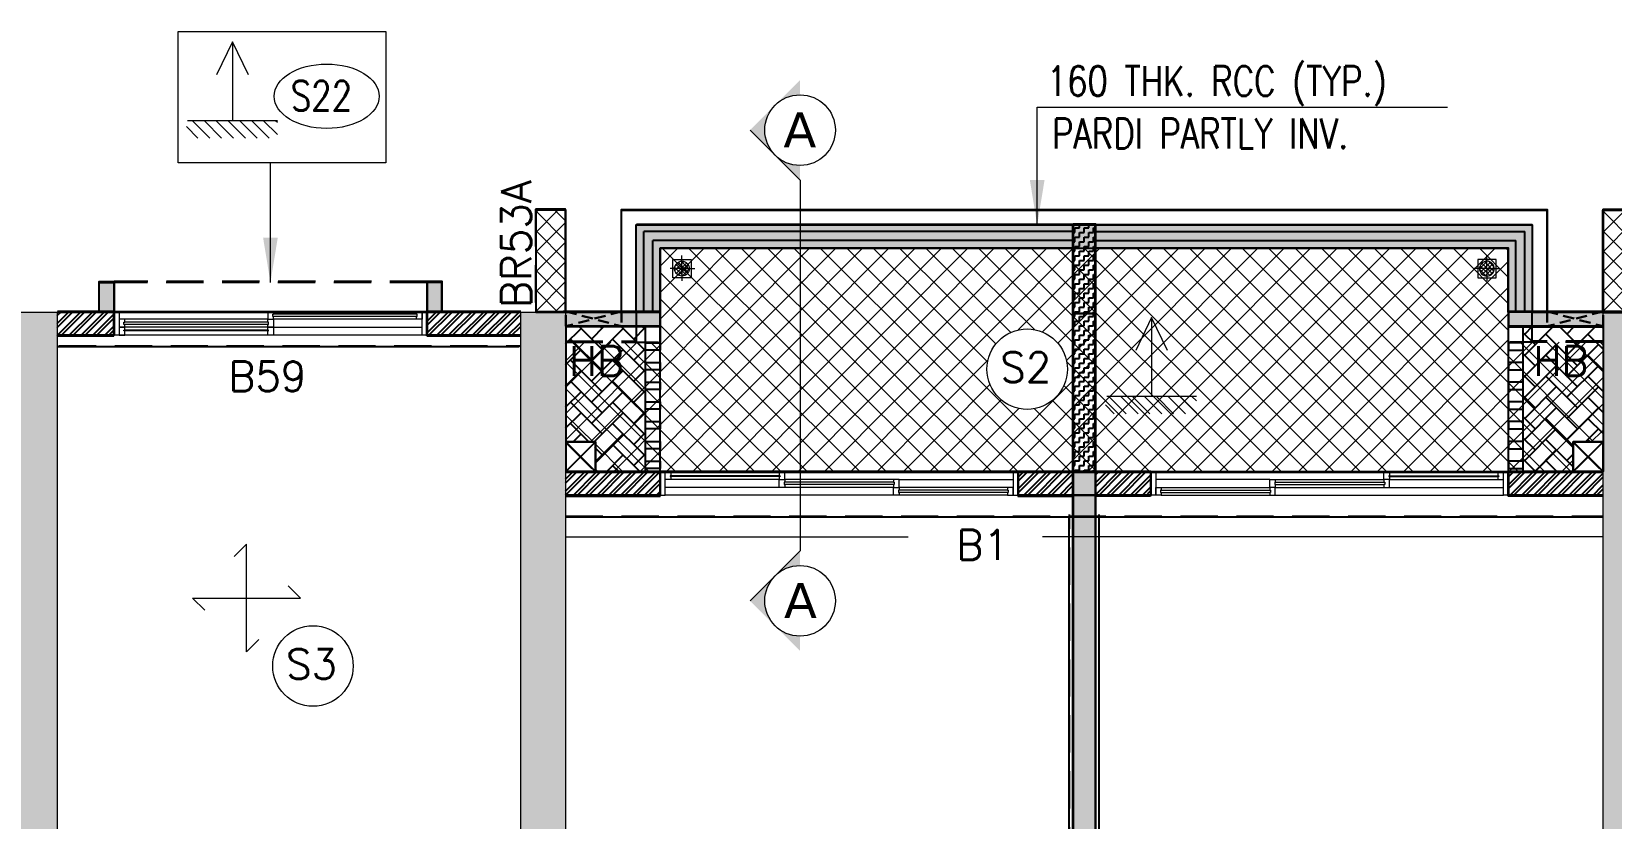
# Model space of a CAD drawing. Header units: millimetres. Extents: x 1181448 to 1317632, y -5734806 to -5633961.
# Drawn here: x 1287948 to 1298547, y -5694894 to -5689614 of the extents above; entities that cross this region are included whole.
import ezdxf

# ---------------------------------------------------------------- set-up
doc = ezdxf.new("R2010")
doc.units = ezdxf.units.MM
doc.header["$LTSCALE"] = 1000
doc.header["$MEASUREMENT"] = 0
for name, pattern in [('1', [0]), ('2BHK-A - BACK$0$HIDDEN', [0.375, 0.25, -0.125]), ('AUDIT_D_120904163729-0', [0]), ('HIDDEN', [0.375, 0.25, -0.125]), ('T 10_TYPICAL ELEVATION$0$AUDIT_D_120904163729-0', [0]), ('T8(T9 IS SIMILAR) - TYPICAL FLOOR ELEVATION$0$AUDIT_D_120904163729-0', [0]), ('T8(T9 IS SIMILAR) - TYPICAL FLOOR ELEVATION$0$HIDDEN', [0.375, 0.25, -0.125]), ('T8(T9 IS SIMILAR)$0$$0$HIDDEN', [0.375, 0.25, -0.125]), ('T8(T9 IS SIMILAR)$0$HIDDEN', [0.375, 0.25, -0.125])]:
    doc.linetypes.add(name, pattern=pattern)
doc.layers.get('0').update_dxf_attribs({"linetype": 'AUDIT_D_120904163729-0'})
for name, color, linetype in [('100 MM THK. NON-STRUCTURAL WALL', 134, 'Continuous'), ('150 MM THK. BLOCK WORK.', 223, 'Continuous'), ('2BHK-A - BACK$0$A-DECK SUNK 125', 8, 'Continuous'), ('2BHK-A - BACK$0$A-Elev Feature-Chajja', 13, 'Continuous'), ('2BHK-A - BACK$0$CUT-OUT', 49, 'Continuous'), ('2BHK-A - BACK$0$ELE 1', 1, 'Continuous'), ('A_dim', 1, 'Continuous'), ('S-BEAM', 20, 'Continuous'), ('SCPL-BEAMS NO.', 7, 'Continuous'), ('secLINE', 7, 'Continuous'), ('T 10_TYPICAL ELEVATION$0$A-WALL-FEATURES', 6, 'T 10_TYPICAL ELEVATION$0$AUDIT_D_120904163729-0'), ('T8(T9 IS SIMILAR) - TYPICAL FLOOR ELEVATION$0$A-WALL-FEATURES', 6, 'T8(T9 IS SIMILAR) - TYPICAL FLOOR ELEVATION$0$AUDIT_D_120904163729-0'), ('T8(T9 IS SIMILAR)$0$A-RERA CARPET AREA', 30, 'Continuous'), ('T8(T9 IS SIMILAR)$0$S-BEAM', 20, 'T8(T9 IS SIMILAR)$0$$0$HIDDEN'), ('TYPICAL FLOOR ARCH', 251, 'AUDIT_D_120904163729-0')]:
    doc.layers.add(name, color=color, linetype=linetype)
for name, color, linetype, lineweight in [('160 THK. STRUCT WALL', 7, 'Continuous', 15), ('200 THK. NON-STRUCT WALL -1', 6, 'Continuous', 15), ('2BHK-A - BACK$0$$0$a-TOI-fixtures', 251, 'Continuous', 0), ('2BHK-A - BACK$0$A-WALL- 160', 6, 'Continuous', 30), ('2BHK-A - BACK$0$Ele', 8, 'Continuous', 15), ('2BHK-A - BACK$0$Window', 4, 'Continuous', 20), ('S-C-SHADE', 40, 'Continuous', 9), ('S-CUTOUT', 8, 'Continuous', 15), ('S-DRAWING SHEET', 17, 'Continuous', 5), ('S-HATCH', 8, 'Continuous', 9), ('SCPL_SLAB MARK', 72, 'Continuous', 20)]:
    doc.layers.add(name, color=color, linetype=linetype, lineweight=lineweight)
doc.layers.add('160MM THK.NON-STRUCTURAL WALLS', color=7, linetype='Continuous', true_color=0xea7b62)
doc.layers.add('WALL - 0.16 thk STRUCTURAL', color=7, linetype='1', true_color=0x24ffc8)
doc.styles.add('SCPL', font='romans.shx')
doc.styles.add('VIN1', font='verdana.ttf', dxfattribs={"height": 0.3})
doc.dimstyles.new('SCPL', dxfattribs={"dimscale": 0, "dimtxt": 300, "dimasz": 300, "dimexe": 100, "dimexo": 200, "dimgap": 150, "dimtad": 0, "dimdec": 0, "dimzin": 1, "dimdsep": 46, "dimtxsty": 'SCPL', "dimcen": 150, "dimclrd": 1, "dimclre": 2, "dimclrt": 5, "dimadec": 3, "dimazin": 0, "dimtfac": 1, "dimtdec": 0, "dimtofl": 0, "dimtmove": 2, "dimatfit": 3, "dimfxl": 0, "dimtolj": 1, "dimtzin": 0, "dimlwd": 15, "dimlwe": 13, "dimarcsym": 0})
pattern_1 = [(45, (-1203933.584, 5720355.63), (-39.77475644, 39.77475644), []), (45, (-1203907.07, 5720355.63), (-39.77475644, 39.77475644), [])]
pattern_2 = [(9e-15, (-1203933.804, 5720356.083), (31.25, 31.25), [31.25, -31.25]), (90, (-1203902.554, 5720356.083), (-31.25, 31.25), [31.25, -31.25])]
pattern_3 = [(9e-15, (-1203933.804, 5720356.083), (0, 32.47595264), [18.75, -37.5]), (120, (-1203933.804, 5720356.083), (-28.125, -16.23797632), [18.75, -37.5]), (60, (-1203915.054, 5720356.083), (-28.125, 16.23797632), [18.75, -37.5])]

# ---------------------------------------------------------------- blocks, each defined once
blk = doc.blocks.new('2BHK-A - BACK$0$2400')
at = {"layer": '2BHK-A - BACK$0$Window', "color": 1, "lineweight": 13}
for p, q in [((1151176, -5692112), (1148842, -5692112)), ((1149607, -5692112), (1148880, -5692112)), ((1149607, -5692219), (1148842, -5692219)), ((1149607, -5692165), (1148880, -5692165)), ((1150374, -5692165), (1149645, -5692165)), ((1150374, -5692219), (1149645, -5692219)), ((1150411, -5692165), (1151176, -5692165)), ((1151139, -5692219), (1150411, -5692219)), ((1150374, -5692272), (1148842, -5692272)), ((1151139, -5692272), (1150411, -5692272))]:
    blk.add_line(p, q, dxfattribs=at)
at = {"layer": '2BHK-A - BACK$0$Window', "color": 5, "lineweight": 13}
for p, q in [((1149607, -5692142), (1148880, -5692142)), ((1149607, -5692147), (1148880, -5692147)), ((1150374, -5692184), (1149645, -5692184)), ((1150374, -5692200), (1149645, -5692200)), ((1151139, -5692237), (1150411, -5692237)), ((1151139, -5692253), (1150411, -5692253))]:
    blk.add_line(p, q, dxfattribs=at)
at = {"layer": '2BHK-A - BACK$0$Window', "color": 4, "lineweight": 13}
for points in [[(1148842, -5692112), (1148809, -5692112), (1148809, -5692272), (1148842, -5692272)], [(1148880, -5692147), (1148880, -5692165), (1148842, -5692165), (1148842, -5692112), (1148880, -5692112), (1148880, -5692142), (1148875, -5692142), (1148875, -5692147)], [(1149607, -5692147), (1149607, -5692165), (1149645, -5692165), (1149645, -5692112), (1149607, -5692112), (1149607, -5692142), (1149612, -5692142), (1149612, -5692147)], [(1151209, -5692112), (1151176, -5692112), (1151176, -5692272), (1151209, -5692272)], [(1149645, -5692200), (1149645, -5692219), (1149607, -5692219), (1149607, -5692165), (1149645, -5692165), (1149645, -5692184), (1149640, -5692184), (1149640, -5692200)], [(1150374, -5692200), (1150374, -5692219), (1150411, -5692219), (1150411, -5692165), (1150374, -5692165), (1150374, -5692184), (1150378, -5692184), (1150378, -5692200)], [(1150411, -5692253), (1150411, -5692272), (1150374, -5692272), (1150374, -5692219), (1150411, -5692219), (1150411, -5692237), (1150407, -5692237), (1150407, -5692253)], [(1151139, -5692253), (1151139, -5692272), (1151176, -5692272), (1151176, -5692219), (1151139, -5692219), (1151139, -5692237), (1151143, -5692237), (1151143, -5692253)]]:
    blk.add_lwpolyline(points, close=True, dxfattribs=at)
blk = doc.blocks.new('2BHK-A - BACK$0$2100')
at = {"layer": '2BHK-A - BACK$0$Window', "color": 1, "lineweight": 13}
for p, q in [((1150876, -5693344), (1148842, -5693344)), ((1149841, -5693344), (1148880, -5693344)), ((1149841, -5693397), (1148880, -5693397)), ((1149841, -5693397), (1149878, -5693397)), ((1149878, -5693397), (1150876, -5693397)), ((1148842, -5693451), (1148842, -5693451)), ((1149841, -5693504), (1148842, -5693504)), ((1149841, -5693451), (1148880, -5693451)), ((1150839, -5693451), (1149878, -5693451)), ((1150839, -5693504), (1149878, -5693504))]:
    blk.add_line(p, q, dxfattribs=at)
at = {"layer": '2BHK-A - BACK$0$Window', "color": 5, "lineweight": 13}
for p, q in [((1149841, -5693374), (1148880, -5693374)), ((1149841, -5693379), (1148880, -5693379)), ((1149841, -5693416), (1148880, -5693416)), ((1149841, -5693432), (1148880, -5693432)), ((1150839, -5693469), (1149878, -5693469)), ((1150839, -5693486), (1149878, -5693486))]:
    blk.add_line(p, q, dxfattribs=at)
at = {"layer": '2BHK-A - BACK$0$Window', "color": 4, "lineweight": 13}
for points in [[(1148842, -5693344), (1148809, -5693344), (1148809, -5693504), (1148842, -5693504)], [(1148880, -5693379), (1148880, -5693397), (1148842, -5693397), (1148842, -5693344), (1148880, -5693344), (1148880, -5693374), (1148875, -5693374), (1148875, -5693379)], [(1148880, -5693432), (1148880, -5693451), (1148842, -5693451), (1148842, -5693397), (1148880, -5693397), (1148880, -5693416), (1148875, -5693416), (1148875, -5693432)], [(1149841, -5693379), (1149841, -5693397), (1149878, -5693397), (1149878, -5693344), (1149841, -5693344), (1149841, -5693374), (1149845, -5693374), (1149845, -5693379)], [(1149841, -5693432), (1149841, -5693451), (1149878, -5693451), (1149878, -5693397), (1149841, -5693397), (1149841, -5693416), (1149845, -5693416), (1149845, -5693432)], [(1150909, -5693344), (1150876, -5693344), (1150876, -5693504), (1150909, -5693504)], [(1149878, -5693486), (1149878, -5693504), (1149841, -5693504), (1149841, -5693451), (1149878, -5693451), (1149878, -5693469), (1149874, -5693469), (1149874, -5693486)], [(1150839, -5693486), (1150839, -5693504), (1150876, -5693504), (1150876, -5693451), (1150839, -5693451), (1150839, -5693469), (1150843, -5693469), (1150843, -5693486)]]:
    blk.add_lwpolyline(points, close=True, dxfattribs=at)
blk = doc.blocks.new('2BHK-A - BACK$0$$0$Type-A-First Floor Plan-bottom-up$0$FLOOR TRAP-flat-6')
h = blk.add_hatch()
h.set_pattern_fill('ACET-2D-_USER', color=0, scale=20, angle=45, style=0, double=1, pattern_type=0)
h.set_pattern_definition([(45, (-789896.981, 5385770.066), (-14.142135624, 14.142135624), []), (135, (-789896.981, 5385770.066), (-14.142135624, -14.142135624), [])])
edge = h.paths.add_edge_path()
edge.add_arc((150, 150), 50, 0, 360)
at = {"color": 0}
for q in [(150, 229), (68, 150), (237, 150), (150, 64)]:
    blk.add_line((150, 150), q, dxfattribs=at)
blk.add_lwpolyline([(88, 212), (212, 212), (212, 88), (88, 88)], close=True, dxfattribs=at)
blk.add_circle((150, 150), 50, dxfattribs=at)
blk = doc.blocks.new('GGS')
at = {"layer": '2BHK-A - BACK$0$A-DECK SUNK 125'}
h = blk.add_hatch(dxfattribs=at)
h.set_pattern_fill('AR-HBONE', color=8, scale=25)
h.set_pattern_definition([(45, (-207774032.04, -153589283.07), (1e-14, 141.4213562), [300, -100]), (135, (-207773961.33, -153589212.36), (1e-14, 141.4213562), [300, -100])])
h.paths.add_polyline_path([(-206571240, -159291248), (-206571040, -159291248), (-206571040, -159291447), (-206570705, -159291447), (-206570705, -159290473), (-206571240, -159290473)])
h = blk.add_hatch(dxfattribs=at)
h.set_pattern_fill('AR-HBONE', color=8, scale=25)
h.paths.add_polyline_path([(-206564280, -159291248), (-206564480, -159291248), (-206564480, -159291447), (-206564815, -159291447), (-206564815, -159290473), (-206564280, -159290473)])
at = {"layer": '2BHK-A - BACK$0$A-Elev Feature-Chajja', "color": 8}
for points in [[(-206570705, -159290633), (-206570705, -159290583), (-206570605, -159290583), (-206570605, -159290633)], [(-206564815, -159290633), (-206564815, -159290583), (-206564915, -159290583), (-206564915, -159290633)], [(-206570705, -159290765), (-206570705, -159290715), (-206570605, -159290715), (-206570605, -159290765)], [(-206564815, -159290765), (-206564815, -159290715), (-206564915, -159290715), (-206564915, -159290765)], [(-206570705, -159290898), (-206570705, -159290848), (-206570605, -159290848), (-206570605, -159290898)], [(-206564815, -159290898), (-206564815, -159290848), (-206564915, -159290848), (-206564915, -159290898)], [(-206570705, -159291030), (-206570705, -159290980), (-206570605, -159290980), (-206570605, -159291030)], [(-206564815, -159291030), (-206564815, -159290980), (-206564915, -159290980), (-206564915, -159291030)], [(-206570705, -159291162), (-206570705, -159291112), (-206570605, -159291112), (-206570605, -159291162)], [(-206564815, -159291162), (-206564815, -159291112), (-206564915, -159291112), (-206564915, -159291162)], [(-206570705, -159291295), (-206570705, -159291245), (-206570605, -159291245), (-206570605, -159291295)], [(-206564815, -159291295), (-206564815, -159291245), (-206564915, -159291245), (-206564915, -159291295)], [(-206570705, -159291427), (-206570705, -159291377), (-206570605, -159291377), (-206570605, -159291427)], [(-206564815, -159291427), (-206564815, -159291377), (-206564915, -159291377), (-206564915, -159291427)]]:
    blk.add_lwpolyline(points, close=True, dxfattribs=at)
at = {"layer": '2BHK-A - BACK$0$A-WALL- 160', "color": 8, "linetype": 'ByBlock'}
for p, q in [((-206574650, -159290373), (-206574270, -159290373)), ((-206574270, -159290533), (-206574270, -159290373)), ((-206572170, -159290373), (-206571540, -159290373)), ((-206572170, -159290533), (-206572170, -159290373)), ((-206567685, -159290387), (-206567835, -159290387)), ((-206567835, -159290387), (-206567685, -159290387)), ((-206574650, -159290533), (-206574270, -159290533)), ((-206572170, -159290533), (-206571540, -159290533)), ((-206571240, -159291447), (-206570605, -159291447)), ((-206570605, -159291607), (-206570605, -159291447)), ((-206568205, -159291447), (-206567760, -159291447)), ((-206568205, -159291447), (-206568205, -159291607)), ((-206567315, -159291447), (-206567760, -159291447)), ((-206567315, -159291447), (-206567315, -159291607)), ((-206564915, -159291607), (-206564915, -159291447)), ((-206564280, -159291447), (-206564915, -159291447)), ((-206571240, -159291607), (-206570605, -159291607)), ((-206568205, -159291607), (-206567760, -159291607)), ((-206567835, -159291607), (-206567835, -159300032)), ((-206567835, -159291607), (-206567835, -159300032)), ((-206567315, -159291607), (-206567760, -159291607)), ((-206567685, -159291607), (-206567685, -159300032)), ((-206567685, -159291607), (-206567685, -159300032)), ((-206564280, -159291607), (-206564915, -159291607))]:
    blk.add_line(p, q, dxfattribs=at)
at = {"layer": '2BHK-A - BACK$0$A-WALL- 160', "color": 8, "linetype": '2BHK-A - BACK$0$HIDDEN', "ltscale": 0.3}
for p, q in [((-206571240, -159290373), (-206571240, -159290373)), ((-206570865, -159290373), (-206571240, -159290473)), ((-206571240, -159290373), (-206570865, -159290473)), ((-206564655, -159290373), (-206564280, -159290473)), ((-206564280, -159290373), (-206564655, -159290473)), ((-206564280, -159290373), (-206564280, -159290373))]:
    blk.add_line(p, q, dxfattribs=at)
at = {"layer": '2BHK-A - BACK$0$A-WALL- 160', "color": 8, "linetype": 'ByBlock'}
for points in [[(-206567835, -159291447), (-206567835, -159289787), (-206567685, -159289787), (-206567685, -159291447)], [(-206567685, -159291447), (-206567685, -159289787), (-206567835, -159289787), (-206567835, -159291447)], [(-206571240, -159290373), (-206570605, -159290373), (-206570605, -159290473), (-206571240, -159290473)], [(-206564280, -159290373), (-206564915, -159290373), (-206564915, -159290473), (-206564280, -159290473)], [(-206567685, -159291607), (-206567685, -159300032), (-206567835, -159300032), (-206567835, -159291607)], [(-206567835, -159291607), (-206567835, -159300032), (-206567685, -159300032), (-206567685, -159291607)]]:
    blk.add_lwpolyline(points, dxfattribs=at)
at = {"layer": '2BHK-A - BACK$0$A-WALL- 160', "color": 8, "linetype": '2BHK-A - BACK$0$HIDDEN', "ltscale": 0.3}
for points in [[(-206570865, -159290473), (-206571240, -159290473), (-206571240, -159290373), (-206570865, -159290373)], [(-206564655, -159290473), (-206564280, -159290473), (-206564280, -159290373), (-206564655, -159290373)]]:
    blk.add_lwpolyline(points, close=True, dxfattribs=at)
at = {"layer": '2BHK-A - BACK$0$CUT-OUT', "color": 8}
for p, q in [((-206570705, -159291447), (-206570705, -159290473)), ((-206570605, -159291447), (-206570605, -159290473)), ((-206564915, -159291447), (-206564915, -159290473)), ((-206564815, -159291447), (-206564815, -159290473))]:
    blk.add_line(p, q, dxfattribs=at)
for points in [[(-206571240, -159291248), (-206571040, -159291248), (-206571040, -159291447), (-206570705, -159291447), (-206570705, -159290473), (-206571240, -159290473)], [(-206564280, -159291248), (-206564480, -159291248), (-206564480, -159291447), (-206564815, -159291447), (-206564815, -159290473), (-206564280, -159290473)]]:
    blk.add_lwpolyline(points, close=True, dxfattribs=at)
at = {"layer": '2BHK-A - BACK$0$CUT-OUT', "color": 8, "linetype": 'ByBlock'}
for points in [[(-206571040, -159291248), (-206571240, -159291448)], [(-206571240, -159291248), (-206571040, -159291447)], [(-206564480, -159291248), (-206564280, -159291448)], [(-206564280, -159291248), (-206564480, -159291447)]]:
    blk.add_lwpolyline(points, dxfattribs=at)
for points in [[(-206571040, -159291248), (-206571240, -159291248), (-206571240, -159291447), (-206571040, -159291447)], [(-206564480, -159291248), (-206564280, -159291248), (-206564280, -159291447), (-206564480, -159291447)]]:
    blk.add_lwpolyline(points, close=True, dxfattribs=at)
at = {"layer": '2BHK-A - BACK$0$Ele', "color": 8}
for p, q in [((-206570765, -159290373), (-206570765, -159289787)), ((-206567835, -159289787), (-206570765, -159289787)), ((-206567685, -159289787), (-206564755, -159289787)), ((-206564755, -159290373), (-206564755, -159289787)), ((-206567840, -159289947), (-206570605, -159289947)), ((-206570605, -159291447), (-206570605, -159289947)), ((-206567680, -159289947), (-206564915, -159289947)), ((-206564915, -159291447), (-206564915, -159289947))]:
    blk.add_line(p, q, dxfattribs=at)
at = {"layer": '2BHK-A - BACK$0$ELE 1', "color": 8}
for p, q in [((-206570715, -159290373), (-206570715, -159289837)), ((-206567840, -159289837), (-206570715, -159289837)), ((-206570655, -159290373), (-206570655, -159289897)), ((-206567840, -159289897), (-206570655, -159289897)), ((-206567680, -159289837), (-206564805, -159289837)), ((-206567680, -159289897), (-206564865, -159289897)), ((-206564865, -159290373), (-206564865, -159289897)), ((-206564805, -159290373), (-206564805, -159289837))]:
    blk.add_line(p, q, dxfattribs=at)
at = {"layer": 'T8(T9 IS SIMILAR) - TYPICAL FLOOR ELEVATION$0$A-WALL-FEATURES', "color": 8, "linetype": 'T8(T9 IS SIMILAR) - TYPICAL FLOOR ELEVATION$0$HIDDEN'}
blk.add_line((-206572169, -159290173), (-206574270, -159290173), dxfattribs=at)
at = {"layer": 'T8(T9 IS SIMILAR) - TYPICAL FLOOR ELEVATION$0$A-WALL-FEATURES', "color": 8, "linetype": 'ByBlock'}
for points in [[(-206571240, -159289689), (-206571440, -159289689), (-206571440, -159290373), (-206571240, -159290373)], [(-206564080, -159289689), (-206564280, -159289689), (-206564280, -159290375), (-206564080, -159290375)], [(-206574370, -159290373), (-206574370, -159290173), (-206574270, -159290173), (-206574270, -159290373)], [(-206572169, -159290173), (-206572169, -159290373), (-206572069, -159290373), (-206572069, -159290173)]]:
    blk.add_lwpolyline(points, close=True, dxfattribs=at)
blk.add_lwpolyline([(-206570865, -159290373), (-206570865, -159289689), (-206564655, -159289689), (-206564655, -159290373)], dxfattribs=at)
at = {"layer": 'T8(T9 IS SIMILAR)$0$A-RERA CARPET AREA', "color": 8, "elevation": -1}
for points in [[(-206567835, -159291448), (-206570605, -159291448), (-206570605, -159290374), (-206570605, -159290374), (-206570605, -159289948), (-206567835, -159289948)], [(-206567685, -159291448), (-206564915, -159291448), (-206564915, -159290374), (-206564915, -159290374), (-206564915, -159289948), (-206567685, -159289948)]]:
    blk.add_lwpolyline(points, close=True, dxfattribs=at)
at = {"layer": 'T8(T9 IS SIMILAR)$0$S-BEAM', "color": 8}
for p, q in [((-206574640, -159290374, 1), (-206571540, -159290374)), ((-206570765, -159290573, 2), (-206570765, -159290373, 2)), ((-206564755, -159290573, 2), (-206564755, -159290373, 2)), ((-206574640, -159290604, 1), (-206571540, -159290604)), ((-206571241, -159290573, 2), (-206570765, -159290573, 2)), ((-206564280, -159290573), (-206564755, -159290572, 2)), ((-206571240, -159291448), (-206564280, -159291448)), ((-206571240, -159291748), (-206564280, -159291748)), ((-206567860, -159297083, 0), (-206567860, -159291737, 0)), ((-206567660, -159297083, 0), (-206567660, -159291737, 0))]:
    blk.add_line(p, q, dxfattribs=at)
at = {"layer": 'T8(T9 IS SIMILAR)$0$S-BEAM', "color": 8, "linetype": 'T8(T9 IS SIMILAR)$0$HIDDEN'}
for p, q in [((-206570765, -159290373, 2), (-206571257, -159290373, 2)), ((-206564755, -159290372, 2), (-206564264, -159290373, 2))]:
    blk.add_line(p, q, dxfattribs=at)
at = {"layer": 'T8(T9 IS SIMILAR)$0$S-BEAM', "color": 8, "elevation": -647}
for points in [[(-206571242, -159289688), (-206571442, -159289688), (-206571442, -159290374), (-206571242, -159290374)], [(-206564082, -159290374), (-206564282, -159290374), (-206564282, -159289688), (-206564082, -159289688)]]:
    blk.add_lwpolyline(points, close=True, dxfattribs=at)
blk.add_lwpolyline([(-206564282, -159289688), (-206564282, -159290274), (-206564282, -159290374), (-206564082, -159290374), (-206564082, -159289688)], dxfattribs=at)
at = {"layer": '2BHK-A - BACK$0$$0$a-TOI-fixtures', "color": 8, "extrusion": (0, 0, -1), "xscale": -1, "zscale": -1, "rotation": 270}
blk.add_blockref('2BHK-A - BACK$0$$0$Type-A-First Floor Plan-bottom-up$0$FLOOR TRAP-flat-6', (206570310, -159290236), dxfattribs=at)
at = {"layer": '2BHK-A - BACK$0$$0$a-TOI-fixtures', "color": 8, "extrusion": (0, 0, -1), "zscale": -1, "rotation": 90}
blk.add_blockref('2BHK-A - BACK$0$$0$Type-A-First Floor Plan-bottom-up$0$FLOOR TRAP-flat-6', (206565209, -159290236), dxfattribs=at)
at = {"layer": '2BHK-A - BACK$0$A-WALL- 160', "color": 8, "linetype": 'ByBlock', "xscale": -1, "rotation": 180}
blk.add_blockref('2BHK-A - BACK$0$2100', (-207723079, -164983877), dxfattribs=at)
at = {"layer": '2BHK-A - BACK$0$A-WALL- 160', "color": 8, "linetype": 'ByBlock'}
blk.add_blockref('2BHK-A - BACK$0$2400', (-207719414, -153599335), dxfattribs=at)
at = {"layer": '2BHK-A - BACK$0$A-WALL- 160', "color": 8, "linetype": 'ByBlock', "xscale": -1}
blk.add_blockref('2BHK-A - BACK$0$2400', (-205416105, -153599335), dxfattribs=at)
blk = doc.blocks.new('A$C5F94338C')
at = {"layer": 'WALL - 0.16 thk STRUCTURAL', "true_color": 0x1f57ff}
h = blk.add_hatch(color=160, dxfattribs=at)
h.dxf.hatch_style = 1
h.paths.add_polyline_path([(14550, 21710), (14300, 21710), (14300, 25920), (14550, 25920)])
at = {"layer": 'WALL - 0.16 thk STRUCTURAL'}
h = blk.add_hatch(color=256, dxfattribs=at)
h.dxf.hatch_style = 1
h.paths.add_polyline_path([(17960, 21710), (17660, 21710), (17660, 25919), (17960, 25919)])
h = blk.add_hatch(color=256, dxfattribs=at)
h.dxf.hatch_style = 1
h.paths.add_polyline_path([(24920, 21710), (25220, 21710), (25220, 25919), (24920, 25919)])
at = {"layer": '160 THK. STRUCT WALL'}
for points in [[(14550, 21710), (14300, 21710), (14300, 25920), (14550, 25920)], [(17960, 21710), (17660, 21710), (17660, 25919), (17960, 25919)], [(24920, 21710), (25220, 21710), (25220, 25919), (24920, 25919)]]:
    blk.add_lwpolyline(points, close=True, dxfattribs=at)
blk = doc.blocks.new('A$C42226032')
at = {"layer": 'SCPL_SLAB MARK'}
h = blk.add_hatch(dxfattribs=at)
h.set_pattern_fill('ANSI31', color=256, scale=0.2, angle=90)
h.set_pattern_definition([(135, (-48.789575, -510.390865), (-0.0176776695, -0.0176776695), [])])
h.paths.add_polyline_path([(-0.1372, -0.2348), (-0.1372, -0.2863), (0.1337, -0.2863), (0.1337, -0.2348)])
for p, q in [((0, 0), (0, -0.2348)), ((0, 0), (-0.0473, -0.0981)), ((0.0473, -0.0981), (0, 0)), ((0.1337, -0.2348), (-0.1337, -0.2348))]:
    blk.add_line(p, q, dxfattribs=at)
blk = doc.blocks.new('HS')
at = {"linetype": 'Continuous'}
for p, q in [((-9.28, 0), (9.28, 0)), ((-9.28, 0), (-7.16, -2.12)), ((9.28, 0), (7.16, 2.12))]:
    blk.add_line(p, q, dxfattribs=at)
blk = doc.blocks.new('One WAy')
at = {"xscale": -38.94666666665216, "yscale": 38.94666666665216, "zscale": 38.94666666665216, "rotation": 270}
blk.add_blockref('HS', (0, 0), dxfattribs=at)
blk = doc.blocks.new('*D112')
at = {"layer": 'T 10_TYPICAL ELEVATION$0$A-WALL-FEATURES', "color": 1, "lineweight": 15, "transparency": 16777216}
for p, q in [((-206690839, -159323747), (-206688539, -159323747)), ((-206683879, -159323747), (-206687639, -159323747))]:
    blk.add_line(p, q, dxfattribs=at)
at = {"layer": 'T 10_TYPICAL ELEVATION$0$A-WALL-FEATURES', "color": 2, "lineweight": 13, "transparency": 16777216}
for p, q in [((-206691139, -159323897), (-206691139, -159323847)), ((-206683579, -159323897), (-206683579, -159323847))]:
    blk.add_line(p, q, dxfattribs=at)
at = {"layer": 'T 10_TYPICAL ELEVATION$0$A-WALL-FEATURES', "color": 1, "transparency": 16777216}
for points in [[(-206690839, -159323697), (-206690839, -159323797), (-206691139, -159323747)], [(-206683879, -159323697), (-206683879, -159323797), (-206683579, -159323747)]]:
    blk.add_solid(points, dxfattribs=at)
at = {"layer": 'T 10_TYPICAL ELEVATION$0$A-WALL-FEATURES', "color": 5, "transparency": 16777216, "insert": (-206688089, -159323747), "char_height": 300, "attachment_point": 5, "style": 'SCPL'}
blk.add_mtext('\\A1;  ', dxfattribs=at)
blk = doc.blocks.new('A$C73fda794')
at = {"layer": '100 MM THK. NON-STRUCTURAL WALL', "linetype": 'ByBlock'}
h = blk.add_hatch(dxfattribs=at)
h.set_pattern_fill('ZIGZAG', color=256, scale=250)
h.set_pattern_definition([(0, (206689697.06, 159341505.575), (31.25, 31.25), [31.25, -31.25]), (90, (206689728.31, 159341505.575), (-31.25, 31.25), [31.25, -31.25])])
h.paths.add_polyline_path([(2263.5, 19851.3), (2413.5, 19851.3), (2413.5, 18191.4), (2263.5, 18191.4)])
h = blk.add_hatch(dxfattribs=at)
h.set_pattern_fill('ZIGZAG', color=256, scale=250)
h.set_pattern_definition([(0, (-1203933.584, 5720355.632), (31.25, 31.25), [31.25, -31.25]), (90, (-1203902.334, 5720355.632), (-31.25, 31.25), [31.25, -31.25])])
h.paths.add_polyline_path([(-17600.8, 372.1), (-17600.8, 672.1), (-17500.8, 672.1), (-17500.8, 472.1), (-16950.8, 472.1), (-16950.8, 832.2), (-16850.8, 832.2), (-16850.8, 372.1)])
h.paths.add_polyline_path([(-13700.8, 372.1), (-13700.8, 672.1), (-13800.8, 672.1), (-13800.8, 472.1), (-14350.8, 472.1), (-14350.8, 832.2), (-14450.8, 832.2), (-14450.8, 372.1)])
h.paths.add_polyline_path([(-13075.9, 2422.2), (-13075.9, 2622.2), (-13175.9, 2622.2), (-13175.9, 2422.2)])
h.paths.add_polyline_path([(-10575.9, 2622.2), (-10575.9, 2422.2), (-10675.9, 2422.2), (-10675.9, 2622.2)])
h.paths.add_polyline_path([(-7300.8, 10416.8), (-7300.8, 10616.8), (-7400.8, 10616.8), (-7400.8, 10416.8)])
h.paths.add_polyline_path([(-9801.6, 10616.8), (-9801.6, 10416.8), (-9901.6, 10416.8), (-9901.6, 10616.8)])
h.paths.add_polyline_path([(-8190.9, 18465.9), (-7720.8, 18465.9), (-7720.8, 18005.9), (-7820.8, 18005.9), (-7820.8, 18365.9), (-8190.9, 18365.9)])
h.paths.add_polyline_path([(-5620.8, 18005.9), (-5620.8, 18465.9), (-4801, 18465.9), (-4801, 18365.9), (-5520.8, 18365.9), (-5520.8, 18005.9)])
h.paths.add_polyline_path([(-4271.1, 19265.3), (-4271.1, 19465.3), (-4171.1, 19465.3), (-4171.1, 19265.3)])
h.paths.add_polyline_path([(-2070.9, 19465.3), (-2070.9, 19265.3), (-1970.9, 19265.3), (-1970.9, 19465.3)])
h.paths.add_polyline_path([(6748.3, 19465.3), (6748.3, 19265.3), (6648.3, 19265.3), (6648.3, 19465.3)])
h.paths.add_polyline_path([(8948.4, 19265.3), (8948.4, 19465.3), (8848.4, 19465.3), (8848.4, 19265.3)])
h.paths.add_polyline_path([(10298.2, 18005.9), (10298.2, 18465.9), (9478.7, 18465.9), (9478.7, 18365.9), (10198.2, 18365.9), (10198.2, 18005.9)])
h.paths.add_polyline_path([(12868.4, 18465.9), (12398.2, 18465.9), (12398.2, 18005.9), (12498.2, 18005.9), (12498.2, 18365.9), (12868.4, 18365.9)])
h.paths.add_polyline_path([(11978.1, 10416.8), (11978.1, 10616.8), (12078.1, 10616.8), (12078.1, 10416.8)])
h.paths.add_polyline_path([(14479, 10616.8), (14479, 10416.8), (14579, 10416.8), (14579, 10616.8)])
h.paths.add_polyline_path([(17753.3, 2422.2), (17753.3, 2622.2), (17853.3, 2622.2), (17853.3, 2422.2)])
h.paths.add_polyline_path([(15253.3, 2622.2), (15253.3, 2422.2), (15353.3, 2422.2), (15353.3, 2622.2)])
h.paths.add_polyline_path([(18378.2, 372.1), (18378.2, 672.1), (18478.2, 672.1), (18478.2, 472.1), (19028.2, 472.1), (19028.2, 832.2), (19128.2, 832.2), (19128.2, 372.1)])
h.paths.add_polyline_path([(22278.2, 372.1), (22278.2, 672.1), (22178.2, 672.1), (22178.2, 472.1), (21628.2, 472.1), (21628.2, 832.2), (21528.2, 832.2), (21528.2, 372.1)])
h.paths.add_polyline_path([(13068.3, -7229), (12968.3, -7229), (12968.3, -7429), (12423.2, -7429), (12423.2, -7069), (12323.2, -7069), (12323.2, -7529), (13068.3, -7529)])
h.paths.add_polyline_path([(10223.2, -7069), (10123.2, -7069), (10123.2, -7429), (9478.7, -7429), (9478.7, -7529), (10223.2, -7529)])
h.paths.add_polyline_path([(6748.3, -8528.4), (6748.3, -8328.4), (6648.3, -8328.4), (6648.3, -8528.4)])
h.paths.add_polyline_path([(8948.4, -8328.4), (8948.4, -8528.4), (8848.4, -8528.4), (8848.4, -8328.4)])
h.paths.add_polyline_path([(-2070.9, -8528.4), (-2070.9, -8328.4), (-1970.9, -8328.4), (-1970.9, -8528.4)])
h.paths.add_polyline_path([(-4271.1, -8328.4), (-4271.1, -8528.4), (-4171.1, -8528.4), (-4171.1, -8328.4)])
h.paths.add_polyline_path([(-5545.9, -7069), (-5445.9, -7069), (-5445.9, -7429), (-4801.3, -7429), (-4801.3, -7529), (-5545.9, -7529)])
h.paths.add_polyline_path([(-8391, -7229), (-8291, -7229), (-8291, -7429), (-7745.9, -7429), (-7745.9, -7069), (-7645.9, -7069), (-7645.9, -7529), (-8391, -7529)])
h = blk.add_hatch(dxfattribs=at)
h.set_pattern_fill('ZIGZAG', color=256, scale=250)
h.set_pattern_definition(pattern_2)
h.paths.add_polyline_path([(-7291.4, 14055.8), (-5591.4, 14055.8), (-5591.4, 13955.8), (-7291.4, 13955.8)])
h.paths.add_polyline_path([(-4551, 15055.8), (-4551, 15155.8), (-2341.4, 15155.8), (-2341.4, 15055.8), (-3491.5, 15055.8), (-3491.5, 14955.8), (-3591.5, 14955.8), (-3591.5, 15055.8)])
h.paths.add_polyline_path([(-3491.5, 13955.8), (-2591.8, 13955.8), (-2591.8, 14055.8), (-3491.5, 14055.8)])
h.paths.add_polyline_path([(-1841.8, 14055.8), (-1241.8, 14055.8), (-1241.8, 13955.8), (-1841.8, 13955.8)])
h.paths.add_polyline_path([(958.5, 11606.1), (1058.5, 11606.1), (1058.5, 12355.8), (958.5, 12355.8)])
h.paths.add_polyline_path([(958.5, 10706.1), (1058.5, 10706.1), (1058.5, 9806.2), (958.5, 9806.2)])
h.paths.add_polyline_path([(-3791.6, 11755.1), (-3676.5, 11755.1), (-3676.5, 11655.1), (-3891.6, 11655.1), (-3891.6, 12255.8), (-3791.6, 12255.8)])
h.paths.add_polyline_path([(-1141.5, 19165.8), (-506.5, 19165.8), (-506.5, 19265.8), (-1141.5, 19265.8)])
h = blk.add_hatch(dxfattribs=at)
h.set_pattern_fill('ZIGZAG', color=256, scale=250)
h.set_pattern_definition(pattern_2)
h.paths.add_polyline_path([(11968.9, 14055.8), (10268.8, 14055.8), (10268.8, 13955.8), (11968.9, 13955.8)])
h.paths.add_polyline_path([(9228.4, 15055.8), (9228.4, 15155.8), (7018.8, 15155.8), (7018.8, 15055.8), (8168.9, 15055.8), (8168.9, 14955.8), (8268.9, 14955.8), (8268.9, 15055.8)])
h.paths.add_polyline_path([(8168.9, 13955.8), (7269.2, 13955.8), (7269.2, 14055.8), (8168.9, 14055.8)])
h.paths.add_polyline_path([(6519.2, 14055.8), (5919.2, 14055.8), (5919.2, 13955.8), (6519.2, 13955.8)])
h.paths.add_polyline_path([(3718.9, 11606.1), (3618.9, 11606.1), (3618.9, 12355.8), (3718.9, 12355.8)])
h.paths.add_polyline_path([(3718.9, 10706.1), (3618.9, 10706.1), (3618.9, 9806.2), (3718.9, 9806.2)])
h.paths.add_polyline_path([(8469, 11755.1), (8354, 11755.1), (8353.9, 11655.1), (8569, 11655.1), (8569, 12255.8), (8469, 12255.8)])
h.paths.add_polyline_path([(5818.9, 19165.8), (5183.9, 19165.8), (5183.9, 19265.8), (5818.9, 19265.8)])
at = {"layer": '150 MM THK. BLOCK WORK.', "linetype": 'ByBlock'}
h = blk.add_hatch(dxfattribs=at)
h.set_pattern_fill('HEX', color=256, scale=150)
h.set_pattern_definition(pattern_3)
h.paths.add_polyline_path([(2264.9, 9606.3), (2414.9, 9606.3), (2413.7, 18191.3), (2263.7, 18191.3)])
h = blk.add_hatch(dxfattribs=at)
h.set_pattern_fill('HEX', color=256, scale=150)
h.set_pattern_definition(pattern_3)
h.paths.add_polyline_path([(2264.9, 9606.3), (2414.9, 9606.3), (2414.1, 18191.3), (2264.1, 18191.3)])
at = {"layer": '160MM THK.NON-STRUCTURAL WALLS', "linetype": 'ByBlock'}
h = blk.add_hatch(dxfattribs=at)
h.set_pattern_fill('ANSI32', color=256, scale=150)
h.set_pattern_definition(pattern_1)
h.paths.add_polyline_path([(-2071.1, 19105.8), (-1441.5, 19105.8), (-1441.5, 19265.8), (-2071.1, 19265.8)])
h.paths.add_polyline_path([(-4171.1, 19265.3), (-4551.5, 19265.3), (-4551.5, 19105.8), (-4171.1, 19105.8)])
h = blk.add_hatch(dxfattribs=at)
h.set_pattern_fill('ANSI32', color=256, scale=150)
h.set_pattern_definition(pattern_1)
h.paths.add_polyline_path([(1893.5, 18031.3), (2263.5, 18031.3), (2263.5, 18191.3), (1893.5, 18191.3)])
h.paths.add_polyline_path([(-506.5, 18031.3), (-1141.5, 18031.3), (-1141.5, 18191.3), (-506.5, 18191.3)])
h = blk.add_hatch(dxfattribs=at)
h.set_pattern_fill('ANSI32', color=256, scale=150)
h.set_pattern_definition(pattern_1)
h.paths.add_polyline_path([(2783.9, 18031.3), (2413.9, 18031.3), (2413.9, 18191.3), (2783.9, 18191.3)])
h.paths.add_polyline_path([(5183.9, 18031.3), (5818.9, 18031.3), (5818.9, 18191.3), (5183.9, 18191.3)])
at = {"layer": '200 THK. NON-STRUCT WALL -1', "linetype": 'ByBlock'}
h = blk.add_hatch(dxfattribs=at)
h.set_pattern_fill('ANSI37', color=256, scale=750)
h.set_pattern_definition([(45, (-1203933.68, 5720355.42), (-66.2912607, 66.2912607), []), (135, (-1203933.68, 5720355.42), (-66.2912607, -66.2912607), [])])
h.paths.add_polyline_path([(-17301.3, 11057), (-17501.3, 11057), (-17501.3, 12201.5), (-17301.3, 12201.5)])
h.paths.add_polyline_path([(-13901.3, 12201.6), (-13700.9, 12201.6), (-13700.9, 10441.9), (-13901.3, 10441.9)])
h.paths.add_polyline_path([(-1141.3, 19949.8), (-1341.3, 19949.8), (-1341.3, 19265.3), (-1141.3, 19265.3)])
h.paths.add_polyline_path([(6018.6, 19949.8), (5818.6, 19949.8), (5818.6, 19263.6), (6018.6, 19263.6)])
h.paths.add_polyline_path([(18578.5, 12201.6), (18378.1, 12201.6), (18378.1, 10441.9), (18578.5, 10441.9)])
h.paths.add_polyline_path([(21978.6, 11057), (22178.6, 11057), (22178.5, 12201.5), (21978.5, 12201.5)])
h.paths.add_polyline_path([(5918.7, -9013.5), (6118.7, -9013.5), (6118.7, -8328.6), (5918.7, -8328.6)])
h.paths.add_polyline_path([(-1241.5, -9013.5), (-1441.5, -9013.5), (-1441.5, -8328.6), (-1241.5, -8328.6)])
at = {"layer": 'S-C-SHADE'}
h = blk.add_hatch(color=256, dxfattribs=at)
h.dxf.hatch_style = 1
h.paths.add_polyline_path([(-666.5, 19265.8), (-506.5, 19265.8), (-506.5, 19691.3), (5183.9, 19691.3), (5183.9, 19265.8), (5343.9, 19265.8), (5343.9, 19851.3), (-666.5, 19851.3)])
at = {"layer": 'S-HATCH'}
h = blk.add_hatch(dxfattribs=at)
h.set_pattern_fill('ANSI37', color=256, scale=1000)
h.set_pattern_definition([(45, (206689697.06, 159341505.57), (-88.38834765, 88.38834765), []), (135, (206689697.06, 159341505.57), (-88.38834765, -88.38834765), [])])
h.paths.add_polyline_path([(5183.9, 19691.3), (-506.5, 19691.3), (-506.5, 19064.4), (-666.5, 19064.4), (-1141.8, 19064.4), (-1141.8, 18391.2), (-1141.5, 18390.9), (-941.3, 18390.9), (-941.3, 18191.3), (5618.7, 18191.4), (5618.7, 18391.1), (5619, 18390.8), (5818.4, 18390.8), (5818.4, 19064.4), (5343.9, 19064.4), (5183.9, 19064.4)])
h.paths.add_polyline_path([(2226.1, 18883, -1), (1686.3, 18883, -1)], flags=16)
h.paths.add_polyline_path([(5340.8, 18787.6), (5783.7, 18787.6), (5783.7, 19087.6), (5340.8, 19087.6)], flags=24)
h.paths.add_polyline_path([(1753.8, 18746.4), (2177.6, 18746.4), (2177.6, 19046.4), (1753.8, 19046.4)], flags=8)
h.paths.add_polyline_path([(-1130, 18787.6), (-687.1, 18787.6), (-687.1, 19087.6), (-1130, 19087.6)], flags=24)
at = {"layer": 'secLINE', "lineweight": 0}
h = blk.add_hatch(color=256, dxfattribs=at)
h.paths.add_polyline_path([(432.5, 20151.4), (432.5, 20249.5, -0.1930786), (268.8, 20315.1)])
h.paths.add_polyline_path([(97.6, 20486.4), (261.3, 20322.7, -0.1930786), (195.6, 20486.4, -0.1930786), (261.3, 20650.1)])
h.paths.add_polyline_path([(432.5, 20821.3), (268.8, 20657.6, -0.1930786), (432.5, 20723.3)])
h = blk.add_hatch(color=256, dxfattribs=at)
h.paths.add_polyline_path([(268.8, 17499.4, -0.1930786), (432.5, 17565.1), (432.5, 17663.1)])
h.paths.add_polyline_path([(261.3, 17164.5, -0.1930786), (195.6, 17328.2, -0.1930786), (261.3, 17491.9), (97.6, 17328.2)])
h.paths.add_polyline_path([(432.5, 17091.3, -0.1930786), (268.8, 17157), (432.5, 16993.3)])
at = {"layer": '100 MM THK. NON-STRUCTURAL WALL', "linetype": '2BHK-A - BACK$0$HIDDEN', "ltscale": 0.3}
blk.add_line((-1141.5, 19265.8, 0), (-1141.4, 19265.8, 0), dxfattribs=at)
at = {"layer": '100 MM THK. NON-STRUCTURAL WALL', "linetype": 'ByBlock', "elevation": 0}
for points in [[(-4271.1, 19265.3), (-4271.1, 19465.3), (-4171.1, 19465.3), (-4171.1, 19265.3)], [(-2070.9, 19465.3), (-2070.9, 19265.3), (-1970.9, 19265.3), (-1970.9, 19465.3)]]:
    blk.add_lwpolyline(points, close=True, dxfattribs=at)
for points in [[(-1141.4, 19265.8), (-506.5, 19265.8), (-506.5, 19165.8), (-1141.5, 19165.8)], [(5818.9, 19265.8), (5183.9, 19265.8), (5183.9, 19165.8), (5818.9, 19165.8)]]:
    blk.add_lwpolyline(points, dxfattribs=at)
at = {"layer": '150 MM THK. BLOCK WORK.', "linetype": 'ByBlock'}
for p, q in [((2263.9, 18191.3, 0), (2263.9, 9646.9, 0)), ((2413.5, 18191.3, 0), (2413.5, 9646.9, 0)), ((2263.5, 18031.3, 0), (2263.5, 9646.9, 0)), ((2413.9, 18031.3, 0), (2413.9, 9646.9, 0))]:
    blk.add_line(p, q, dxfattribs=at)
at = {"layer": '150 MM THK. BLOCK WORK.', "linetype": 'ByBlock', "elevation": 0}
for points in [[(2413.5, 18191.3), (2413.5, 19851.3), (2263.5, 19851.3), (2263.5, 18031.3)], [(2263.9, 18191.3), (2263.9, 19851.3), (2413.9, 19851.3), (2413.9, 18031.3)]]:
    blk.add_lwpolyline(points, dxfattribs=at)
for points in [[(2414.9, 9606.3), (2264.9, 9606.3), (2263.5, 19851.3), (2413.5, 19851.3)], [(2264.9, 9606.3), (2414.9, 9606.3), (2413.9, 19851.3), (2263.9, 19851.3)]]:
    blk.add_lwpolyline(points, close=True, dxfattribs=at)
at = {"layer": '160MM THK.NON-STRUCTURAL WALLS', "linetype": 'ByBlock'}
for p, q in [((-4551.5, 19265.8, 0), (-4171.1, 19265.8, 0)), ((-4171.1, 19105.8, 0), (-4171.1, 19265.8, 0)), ((-2071.1, 19265.8, 0), (-1441.5, 19265.8, 0)), ((-2071.1, 19105.8, 0), (-2071.1, 19265.8, 0)), ((-4551.5, 19105.8, 0), (-4171.1, 19105.8, 0)), ((-2071.1, 19105.8, 0), (-1441.5, 19105.8, 0)), ((-1141.5, 18191.3, 0), (-506.5, 18191.3, 0)), ((-506.5, 18031.3, 0), (-506.5, 18191.3, 0)), ((1893.5, 18191.3, 0), (2263.5, 18191.3, 0)), ((1893.5, 18191.3, 0), (1893.5, 18031.3, 0)), ((2783.9, 18191.3, 0), (2413.9, 18191.3, 0)), ((2783.9, 18191.3, 0), (2783.9, 18031.3, 0)), ((5183.9, 18031.3, 0), (5183.9, 18191.3, 0)), ((5818.9, 18191.3, 0), (5183.9, 18191.3, 0)), ((-1141.5, 18031.3, 0), (-506.5, 18031.3, 0)), ((1893.5, 18031.3, 0), (2263.5, 18031.3, 0)), ((2783.9, 18031.3, 0), (2413.9, 18031.3, 0)), ((5818.9, 18031.3, 0), (5183.9, 18031.3, 0))]:
    blk.add_line(p, q, dxfattribs=at)
at = {"layer": '160MM THK.NON-STRUCTURAL WALLS', "linetype": '2BHK-A - BACK$0$HIDDEN', "ltscale": 0.3}
blk.add_line((5818.9, 19265.8, 0), (5818.9, 19265.8, 0), dxfattribs=at)
at = {"layer": '200 THK. NON-STRUCT WALL -1', "linetype": 'ByBlock', "elevation": 0}
for points in [[(-1141.3, 19949.8), (-1341.3, 19949.8), (-1341.3, 19265.3), (-1141.3, 19265.3)], [(6018.7, 19949.8), (5818.7, 19949.8), (5818.7, 19263.6), (6018.7, 19263.6)]]:
    blk.add_lwpolyline(points, close=True, dxfattribs=at)
at = {"layer": 'S-BEAM'}
for p, q in [((-4551.7, 19264.4, 0), (-1451.6, 19264.4, -0.6)), ((-666.5, 19265.8, 0.5), (-666.5, 19264.4, 0.5)), ((5343.9, 19265.8, 0), (5343.9, 19264.4, 0.5)), ((-4551.7, 19034.4, 0), (-1451.6, 19034.4, -0.6)), ((-1141.8, 18191.3, 0), (5818.4, 18191.4, 0)), ((-1141.8, 17891.3, 0), (5818.4, 17891.4, 0)), ((2238.9, 12555.9, 0), (2238.9, 17891.4, 0)), ((2438.9, 12555.9, 0), (2438.9, 17891.4, 0))]:
    blk.add_line(p, q, dxfattribs=at)
at = {"layer": 'S-BEAM', "linetype": 'HIDDEN', "ltscale": 500}
for p, q in [((-666.5, 19264.4, 0.5), (-1141.8, 19264.4, 0)), ((5343.9, 19264.4, 0.5), (5819.1, 19264.4, 0))]:
    blk.add_line(p, q, dxfattribs=at)
at = {"layer": 'S-BEAM', "linetype": 'HIDDEN'}
for p, q in [((5183.9, 19265.8, 0.5), (5183.9, 19064.4, 0.5)), ((-506.5, 19165.8, 0), (-506.5, 19064.4, 0)), ((-1141.5, 19064.4, 0), (-506.5, 19064.4, 0.7)), ((5818.9, 19064.4, 0), (5183.9, 19064.4, 0.7))]:
    blk.add_line(p, q, dxfattribs=at)
at = {"layer": 'S-BEAM', "elevation": 0}
for points in [[(-1141.3, 19949.8), (-1341.3, 19949.8), (-1341.3, 19264.4), (-1141.3, 19264.4)], [(6018.7, 19264), (5818.7, 19264), (5818.7, 19949.8), (6018.7, 19949.8)]]:
    blk.add_lwpolyline(points, close=True, dxfattribs=at)
blk.add_lwpolyline([(5818.7, 19949.8), (5818.7, 19364), (5818.7, 19264), (6018.7, 19264), (6018.7, 19949.8)], dxfattribs=at)
at = {"layer": 'S-CUTOUT', "color": 6, "elevation": 0}
for points in [[(-941.3, 18390.9), (-1141.8, 18390.9), (-1141.8, 18191.3), (-941.3, 18191.3)], [(5819.2, 18390.8), (5618.7, 18390.8), (5618.7, 18191.3), (5819.2, 18191.3)]]:
    blk.add_lwpolyline(points, close=True, dxfattribs=at)
at = {"layer": 'S-DRAWING SHEET'}
blk.add_line((2263.9, 18191.3, 0), (2413.5, 18191.3, 0), dxfattribs=at)
at = {"layer": 'S-HATCH', "linetype": 'HIDDEN'}
for p, q in [((-941.3, 18390.9, 0), (-1141.8, 18191.3, -0.4)), ((-1141.4, 18390.8, -0.5), (-941.3, 18191.3, 0)), ((5819.2, 18390.8, 0), (5618.7, 18191.3, -0.4)), ((5619.1, 18390.8, -0.5), (5819.2, 18191.3, 0))]:
    blk.add_line(p, q, dxfattribs=at)
at = {"layer": 'SCPL_SLAB MARK', "color": 8, "elevation": 0}
blk.add_lwpolyline([(-3741, 21147.7), (-2347.3, 21147.7), (-2347.3, 20267.1), (-3741, 20267.1)], close=True, dxfattribs=at)
at = {"layer": 'SCPL_SLAB MARK'}
for centre in [(1956.2, 18883), (-2835.6, 16890.9, 0)]:
    blk.add_circle(centre, 269.9, dxfattribs=at)
blk.add_ellipse((-2743.6, 20713.6, -2.4), major_axis=(-352.4, 0), ratio=0.6128916, start_param=-1.5707963, end_param=4.712389, dxfattribs=at)
at = {"layer": 'secLINE', "lineweight": 0}
for p, q in [((97.5, 20486.4, 2.3), (432.5, 20151.4, 2.3)), ((432.5, 20151.4, 2.3), (432.5, 17663.1, 2.3)), ((97.5, 17328.2, 2.3), (432.5, 17663.1, 2.3))]:
    blk.add_line(p, q, dxfattribs=at)
for centre in [(432.5, 20486.4, 2.3), (432.5, 17328.2, 2.3)]:
    blk.add_circle(centre, 236.9, dxfattribs=at)
at = {"layer": 'T 10_TYPICAL ELEVATION$0$A-WALL-FEATURES', "linetype": 'ByBlock'}
for points, elevation in [([(-766.3, 19264.4), (-766.3, 19949.8), (5443.7, 19949.8), (5443.7, 19265.8)], 0.4), ([(5343.9, 19265.8), (5183.9, 19265.8), (5183.9, 19691.3), (-506.5, 19691.3), (-506.5, 19265.8), (-666.5, 19265.8), (-666.5, 19851.3), (5343.9, 19851.3), (5343.9, 19265.8)], 0.5)]:
    blk.add_lwpolyline(points, dxfattribs=dict(at, elevation=elevation))
at = {"layer": 'T8(T9 IS SIMILAR) - TYPICAL FLOOR ELEVATION$0$A-WALL-FEATURES', "color": 8, "linetype": 'T8(T9 IS SIMILAR) - TYPICAL FLOOR ELEVATION$0$HIDDEN'}
blk.add_line((-2070.9, 19465.3, 0), (-4171.1, 19465.3, 0), dxfattribs=at)
at = {"layer": 'T8(T9 IS SIMILAR) - TYPICAL FLOOR ELEVATION$0$A-WALL-FEATURES', "linetype": 'ByBlock', "elevation": 0}
for points in [[(-4271.1, 19265.3), (-4271.1, 19465.3), (-4171.1, 19465.3), (-4171.1, 19265.3)], [(-2070.9, 19465.3), (-2070.9, 19265.3), (-1970.9, 19265.3), (-1970.9, 19465.3)]]:
    blk.add_lwpolyline(points, close=True, dxfattribs=at)
at = {"layer": '160 THK. STRUCT WALL'}
blk.add_blockref('A$C5F94338C', (-19101.6, -6654.2, 0), dxfattribs=at)
at = {"layer": 'SCPL_SLAB MARK', "xscale": 2251.770066891658, "yscale": 2251.770066891658, "zscale": 2251.770066891658, "rotation": 359.9987816768055}
for p in [(-3375.4, 21078.4, -2.4), (2791, 19228.6)]:
    blk.add_blockref('A$C42226032', p, dxfattribs=at)
at = {"layer": 'SCPL_SLAB MARK', "xscale": -1}
blk.add_blockref('One WAy', (-3281.8, 17347.2), dxfattribs=at)
at = {"layer": 'SCPL_SLAB MARK', "color": 5, "xscale": -1, "rotation": 270}
blk.add_blockref('One WAy', (-3281.8, 17347.2), dxfattribs=at)
at = {"layer": 'TYPICAL FLOOR ARCH'}
blk.add_blockref('GGS', (206570100, 159309643.4, 0), dxfattribs=at)
at = {"layer": 'SCPL-BEAMS NO.', "style": 'SCPL', "width": 0.8}
for s, p in [('160 THK. RCC (TYP.) ', (2087.3, 20715.7, 0.3)), ('PARDI PARTLY INV.', (2122.8, 20364.4, 0.3))]:
    blk.add_text(s, height=200, dxfattribs=at).set_placement(p)
at = {"layer": 'SCPL-BEAMS NO.', "style": 'SCPL'}
blk.add_text('BR53A', height=200, rotation=90, dxfattribs=at).set_placement((-1372.6, 19293.6, 648))
for s, p in [('HB', (-1118.1, 18837.6, 0)), ('HB', (5352.7, 18837.6, 0)), ('B59', (-3402.3, 18735.1, 0)), ('B1', (1482, 17603.9, 0.6))]:
    blk.add_text(s, height=200, dxfattribs=at).set_placement(p)
at = {"layer": 'SCPL_SLAB MARK', "style": 'SCPL', "width": 0.8}
blk.add_text('S22', height=200, dxfattribs=at).set_placement((-2984.5, 20617.3, -2.4))
at = {"layer": 'SCPL_SLAB MARK', "style": 'SCPL'}
for s, p in [('S2', (1775.2, 18796.4)), ('S3', (-3016.6, 16804.3, 0))]:
    blk.add_text(s, height=200, dxfattribs=at).set_placement(p)
at = {"layer": 'secLINE', "style": 'VIN1'}
for p in [(321.1, 20371.8, 2.3), (325.1, 17213.7, 2.3)]:
    blk.add_text('A', height=234.8, dxfattribs=at).set_placement(p)
at = {"layer": 'T 10_TYPICAL ELEVATION$0$A-WALL-FEATURES'}
dim = blk.add_linear_dim(base=(6118.5, 17758.9, 0), p1=(-1441.6, 17809.1, 0), p2=(6118.5, 17808.9, 0), text='  ', dimstyle='SCPL', override={"dimscale": 1}, dxfattribs=at)
dim.commit()
dim.dimension.update_dxf_attribs({"geometry": '*D112', "text_midpoint": (1608.5, 17758.9, 0), "dimtype": 128, "insert": (206689697.1, 159341505.6)})
at = {"layer": 'S-BEAM'}
for points in [[(2023.6, 19851.3, 0.4), (2023.6, 20640.4, 0.4), (4775.5, 20640.4, 0.4)], [(-3121, 19465.3, 0), (-3121, 20267.1, 0)]]:
    blk.add_leader(points, dimstyle='SCPL', override={"dimscale": 1}, dxfattribs=at)

msp = doc.modelspace()

# ---------------------------------------------------------------- block references
at = {"layer": 'A_dim', "linetype": 'ByBlock'}
msp.add_blockref('A$C73fda794', (1292671, -5710762), dxfattribs=at)

doc.saveas('drawing.dxf')
